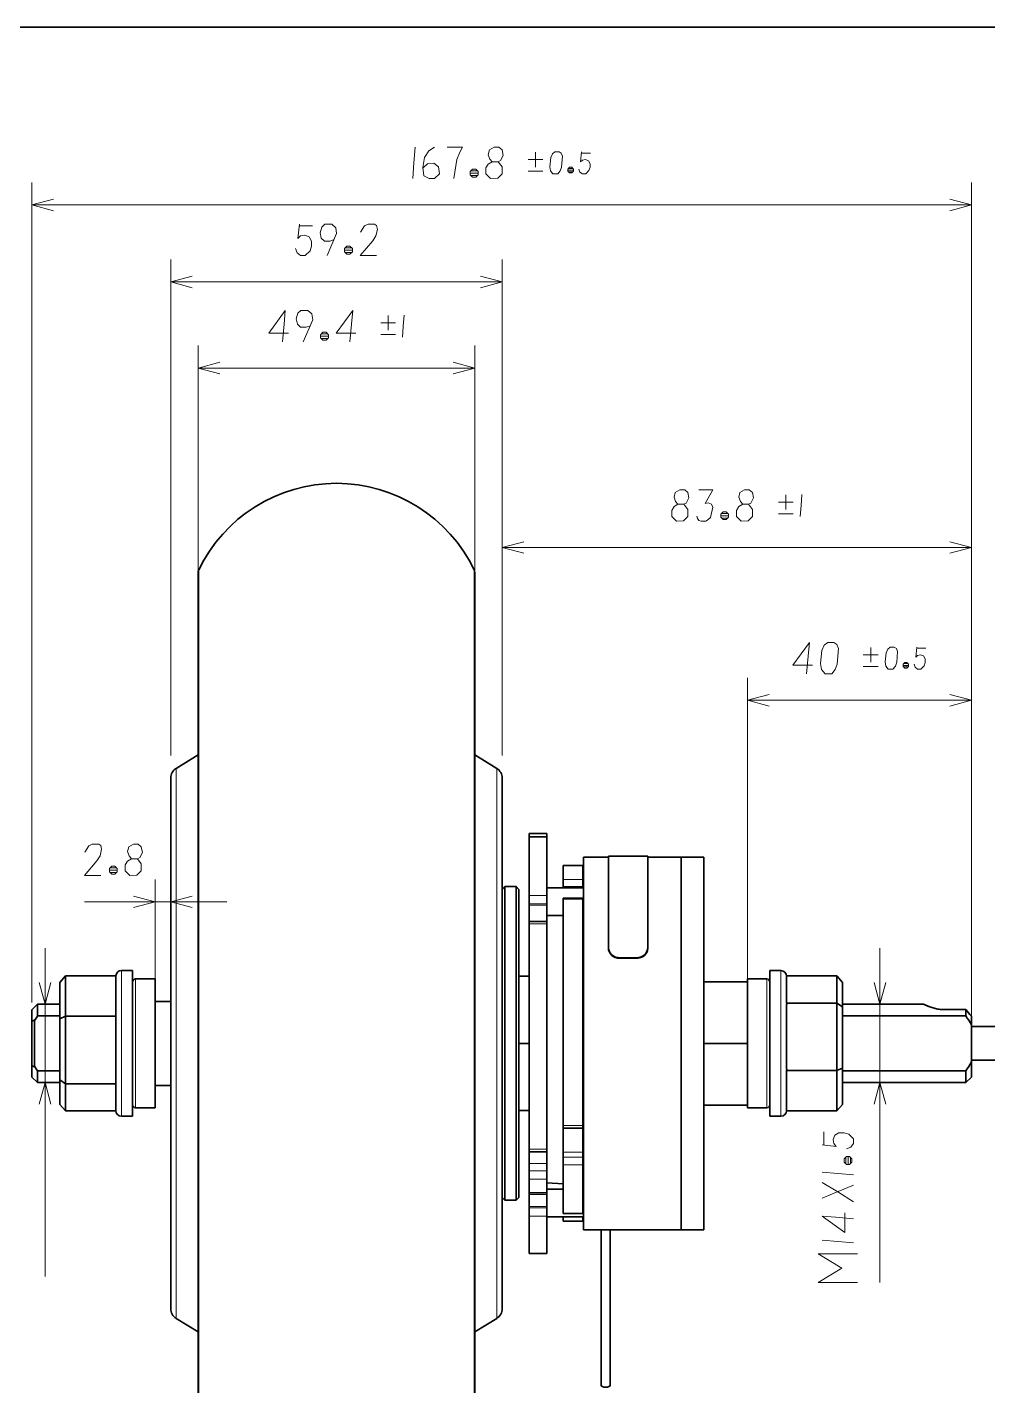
# Model space of a CAD drawing. Extents: x 1 to 297, y 1 to 210.
# Drawn here: x 117.8 to 203.6, y 88.2 to 209.5 of the extents above; entities that cross this region are included whole.
import ezdxf

# ---------------------------------------------------------------- set-up
doc = ezdxf.new("R2010")
doc.units = 0

msp = doc.modelspace()

# ---------------------------------------------------------------- linework, layer by layer
at = {"color": 7, "lineweight": 35}
for p, q in [((296.69, 209.53), (0.62, 209.53)), ((133.09, 77.1), (133.09, 155.71)), ((157.79, 77.1), (157.79, 155.71)), ((130.64, 142.5), (130.64, 98.02)), ((160.24, 142.5), (160.24, 98.02)), ((176.24, 102.18), (176.24, 135.43)), ((178.24, 102.18), (178.24, 135.43)), ((167.49, 102.18), (167.49, 133.84)), ((176.24, 111.72), (176.24, 133.84)), ((162.65, 109.37), (162.65, 129.49)), ((164.23, 109.37), (164.23, 129.49))]:
    msp.add_line(p, q, dxfattribs=at)
at = {"color": 7, "lineweight": 13}
for p, q in [((118.24, 122.46), (118.24, 195.66)), ((202.14, 122.5), (202.14, 195.66)), ((118.24, 193.66), (202.14, 193.66)), ((130.64, 144.5), (130.64, 188.79)), ((160.24, 144.5), (160.24, 188.79)), ((130.64, 186.79), (160.24, 186.79)), ((133.09, 157.9), (133.09, 181.1)), ((157.79, 157.9), (157.79, 181.1)), ((133.09, 179.1), (157.79, 179.1)), ((160.24, 144.5), (160.24, 165.08)), ((202.14, 122.5), (202.14, 165.08)), ((160.24, 163.08), (202.14, 163.08)), ((133.14, 76.89), (133.14, 155.9)), ((157.74, 76.89), (157.74, 155.9)), ((182.14, 124.56), (182.14, 151.45)), ((202.14, 120.5), (202.14, 151.45)), ((182.14, 149.45), (202.14, 149.45)), ((131.12, 143.35), (131.12, 97.27)), ((159.76, 143.35), (159.76, 97.27)), ((119.42, 98.01), (119.42, 127.31)), ((193.97, 97.45), (193.97, 127.31))]:
    msp.add_line(p, q, dxfattribs=at)
at = {"color": 7, "lineweight": 35, "ltscale": 0.128691}
for p, q in [((133.09, 160.86), (133.09, 155.71)), ((157.79, 160.86), (157.79, 155.71))]:
    msp.add_line(p, q, dxfattribs=at)
at = {"color": 7, "lineweight": 35, "ltscale": 0.407495}
msp.add_line((133.09, 160.86), (133.09, 144.56), dxfattribs=at)
at = {"color": 7, "lineweight": 13, "ltscale": 0.129354}
for p, q in [((133.14, 155.9), (133.14, 161.07)), ((157.74, 155.9), (157.74, 161.07))]:
    msp.add_line(p, q, dxfattribs=at)
at = {"color": 7, "lineweight": 35, "ltscale": 0.057821}
for p, q in [((131.12, 143.35), (133.09, 144.56)), ((131.12, 94.26), (133.09, 93.06))]:
    msp.add_line(p, q, dxfattribs=at)
at = {"color": 7, "lineweight": 35, "ltscale": 0.05782}
for p, q in [((159.76, 143.35), (157.79, 144.56)), ((159.76, 94.26), (157.79, 93.06))]:
    msp.add_line(p, q, dxfattribs=at)
at = {"color": 7, "lineweight": 13, "ltscale": 0.039375}
for p, q in [((162.65, 137.56), (164.23, 137.56)), ((162.65, 137.26), (164.23, 137.26)), ((162.65, 132.01), (164.23, 132.01)), ((164.23, 131.28), (162.65, 131.28)), ((164.23, 131.16), (162.65, 131.16)), ((162.65, 129.49), (164.23, 129.49)), ((162.65, 109.37), (164.23, 109.37)), ((164.23, 108.1), (162.65, 108.1)), ((162.65, 107.42), (164.23, 107.42)), ((162.65, 106.69), (164.23, 106.69)), ((162.65, 105.5), (164.23, 105.5)), ((164.23, 104.26), (162.65, 104.26)), ((164.23, 104.13), (162.65, 104.13)), ((162.65, 103.4), (164.23, 103.4))]:
    msp.add_line(p, q, dxfattribs=at)
at = {"color": 7, "lineweight": 35, "ltscale": 0.007306}
for p, q in [((162.65, 137.26), (162.65, 137.56)), ((164.23, 137.26), (164.23, 137.56))]:
    msp.add_line(p, q, dxfattribs=at)
at = {"color": 7, "lineweight": 35, "ltscale": 0.039375}
for p, q in [((162.65, 137.56), (164.23, 137.56)), ((162.65, 137.26), (164.23, 137.26)), ((162.65, 129.7), (164.23, 129.7)), ((162.65, 109.12), (164.23, 109.12)), ((162.65, 105.35), (164.23, 105.35)), ((162.65, 100.06), (164.23, 100.06))]:
    msp.add_line(p, q, dxfattribs=at)
at = {"color": 7, "lineweight": 35, "ltscale": 0.000200653}
for p, q in [((162.65, 137.26), (162.65, 137.26)), ((164.23, 137.26), (164.23, 137.26))]:
    msp.add_line(p, q, dxfattribs=at)
at = {"color": 7, "lineweight": 35, "ltscale": 0.131028}
for p, q in [((162.65, 132.01), (162.65, 137.26)), ((164.23, 132.01), (164.23, 137.26))]:
    msp.add_line(p, q, dxfattribs=at)
at = {"color": 7, "lineweight": 35, "ltscale": 0.030701}
for p, q in [((165.7, 133.45), (165.7, 134.68)), ((167.45, 133.45), (167.45, 134.68))]:
    msp.add_line(p, q, dxfattribs=at)
at = {"color": 7, "lineweight": 35, "ltscale": 0.04375}
for p, q in [((165.7, 134.68), (167.45, 134.68)), ((165.7, 131.77), (167.45, 131.77)), ((127.49, 124.56), (129.24, 124.56)), ((183.89, 124.56), (182.14, 124.56)), ((127.49, 113.06), (129.24, 113.06)), ((183.89, 113.06), (182.14, 113.06)), ((165.7, 111.23), (167.45, 111.23)), ((165.7, 103.63), (167.45, 103.63)), ((165.7, 102.93), (167.45, 102.93))]:
    msp.add_line(p, q, dxfattribs=at)
at = {"color": 7, "lineweight": 35, "ltscale": 0.039697}
for p, q in [((167.49, 133.84), (167.49, 135.43)), ((176.24, 133.84), (176.24, 135.43))]:
    msp.add_line(p, q, dxfattribs=at)
at = {"color": 7, "lineweight": 35, "ltscale": 0.05625}
msp.add_line((167.49, 135.43), (169.74, 135.43), dxfattribs=at)
at = {"color": 7, "lineweight": 35, "ltscale": 0.169201}
for p, q in [((169.74, 128.76), (169.74, 135.53)), ((173.24, 128.76), (173.24, 135.53))]:
    msp.add_line(p, q, dxfattribs=at)
at = {"color": 7, "lineweight": 35, "ltscale": 0.0875}
msp.add_line((169.74, 135.53), (173.24, 135.53), dxfattribs=at)
at = {"color": 7, "lineweight": 35, "ltscale": 0.075}
msp.add_line((173.24, 135.43), (176.24, 135.43), dxfattribs=at)
at = {"color": 7, "lineweight": 35, "ltscale": 0.05}
for p, q in [((178.24, 135.43), (176.24, 135.43)), ((118.74, 122.31), (120.74, 122.31)), ((199.64, 121.84), (201.64, 121.84)), ((120.74, 121.26), (118.74, 121.26)), ((120.74, 116.36), (118.74, 116.36)), ((118.74, 115.31), (120.74, 115.31)), ((178.24, 102.18), (176.24, 102.18))]:
    msp.add_line(p, q, dxfattribs=at)
at = {"color": 7, "lineweight": 13, "ltscale": 0.222203}
msp.add_line((129.24, 124.56), (129.24, 133.44), dxfattribs=at)
at = {"color": 7, "lineweight": 35, "ltscale": 0.012187}
for p, q in [((165.7, 132.97), (165.7, 133.45)), ((167.45, 132.97), (167.45, 133.45))]:
    msp.add_line(p, q, dxfattribs=at)
at = {"color": 7, "lineweight": 13, "ltscale": 0.04375}
for p, q in [((165.7, 133.45), (167.45, 133.45)), ((165.7, 132.82), (167.45, 132.82)), ((165.7, 131.68), (167.45, 131.68)), ((165.7, 111.47), (167.45, 111.47)), ((165.7, 109.11), (167.45, 109.11)), ((167.45, 108.66), (165.7, 108.66)), ((165.7, 107.98), (167.45, 107.98)), ((165.7, 103.65), (167.45, 103.65)), ((165.7, 102.97), (167.45, 102.97))]:
    msp.add_line(p, q, dxfattribs=at)
at = {"color": 7, "lineweight": 35, "ltscale": 0.008839}
for p, q in [((160.24, 132.56), (160.49, 132.81)), ((161.74, 132.56), (161.49, 132.81)), ((160.24, 105.06), (160.49, 104.81)), ((161.74, 105.06), (161.49, 104.81))]:
    msp.add_line(p, q, dxfattribs=at)
at = {"color": 7, "lineweight": 35, "ltscale": 0.35}
for p, q in [((160.49, 132.81), (160.49, 118.81)), ((161.49, 118.81), (161.49, 132.81))]:
    msp.add_line(p, q, dxfattribs=at)
at = {"color": 7, "lineweight": 35, "ltscale": 0.025}
for p, q in [((161.49, 132.81), (160.49, 132.81)), ((127.24, 125.31), (126.24, 125.31)), ((184.14, 125.31), (185.14, 125.31)), ((127.24, 112.31), (126.24, 112.31)), ((184.14, 112.31), (185.14, 112.31)), ((161.49, 104.81), (160.49, 104.81))]:
    msp.add_line(p, q, dxfattribs=at)
at = {"color": 7, "lineweight": 35, "ltscale": 0.34375}
for p, q in [((161.74, 118.81), (161.74, 132.56)), ((161.74, 105.06), (161.74, 118.81))]:
    msp.add_line(p, q, dxfattribs=at)
at = {"color": 7, "lineweight": 35, "ltscale": 0.081625}
for p, q in [((167.49, 132.7), (164.23, 132.7)), ((167.49, 103.32), (164.23, 103.32))]:
    msp.add_line(p, q, dxfattribs=at)
at = {"color": 7, "lineweight": 35, "ltscale": 0.003689}
for p, q in [((165.7, 132.82), (165.7, 132.97)), ((167.45, 132.82), (167.45, 132.97))]:
    msp.add_line(p, q, dxfattribs=at)
at = {"color": 7, "lineweight": 35, "ltscale": 0.003067}
for p, q in [((165.7, 132.82), (165.7, 132.7)), ((167.45, 132.82), (167.45, 132.7))]:
    msp.add_line(p, q, dxfattribs=at)
at = {"color": 7, "lineweight": 13, "ltscale": 0.317798}
msp.add_line((122.93, 131.44), (135.64, 131.44), dxfattribs=at)
at = {"color": 7, "lineweight": 35, "ltscale": 0.016714}
for p, q in [((162.65, 131.35), (162.65, 132.01)), ((164.23, 131.35), (164.23, 132.01))]:
    msp.add_line(p, q, dxfattribs=at)
at = {"color": 7, "lineweight": 35, "ltscale": 0.001702}
for p, q in [((162.65, 131.28), (162.65, 131.35)), ((164.23, 131.28), (164.23, 131.35))]:
    msp.add_line(p, q, dxfattribs=at)
at = {"color": 7, "lineweight": 35, "ltscale": 0.002873}
for p, q in [((162.65, 131.28), (162.65, 131.16)), ((164.23, 131.16), (164.23, 131.28))]:
    msp.add_line(p, q, dxfattribs=at)
at = {"color": 7, "lineweight": 35, "ltscale": 0.003744}
for p, q in [((162.65, 131.16), (162.65, 131.01)), ((164.23, 131.01), (164.23, 131.16))]:
    msp.add_line(p, q, dxfattribs=at)
at = {"color": 7, "lineweight": 35, "ltscale": 0.036929}
msp.add_line((162.65, 131.01), (162.65, 129.54), dxfattribs=at)
at = {"color": 7, "lineweight": 35, "ltscale": 0.032776}
msp.add_line((164.23, 129.7), (164.23, 131.01), dxfattribs=at)
at = {"color": 7, "lineweight": 35, "ltscale": 0.002126}
for p, q in [((165.7, 131.68), (165.7, 131.77)), ((167.45, 131.68), (167.45, 131.77))]:
    msp.add_line(p, q, dxfattribs=at)
at = {"color": 7, "lineweight": 35, "ltscale": 0.385629}
for p, q in [((165.7, 116.26), (165.7, 131.68)), ((167.45, 116.26), (167.45, 131.68))]:
    msp.add_line(p, q, dxfattribs=at)
at = {"color": 7, "lineweight": 35, "ltscale": 0.036875}
for p, q in [((165.7, 130.22), (164.23, 130.22)), ((165.7, 105.8), (164.23, 105.8))]:
    msp.add_line(p, q, dxfattribs=at)
at = {"color": 7, "lineweight": 35, "ltscale": 0.001855}
msp.add_line((165.7, 130.15), (165.7, 130.22), dxfattribs=at)
at = {"color": 7, "lineweight": 35, "ltscale": 0.417181}
msp.add_line((165.7, 113.46), (165.7, 130.15), dxfattribs=at)
at = {"color": 7, "lineweight": 35, "ltscale": 0.000999832}
for p, q in [((167.49, 130.22), (167.45, 130.22)), ((167.49, 105.8), (167.45, 105.8))]:
    msp.add_line(p, q, dxfattribs=at)
at = {"color": 7, "lineweight": 35, "ltscale": 0.005379}
for p, q in [((162.65, 129.49), (162.65, 129.7)), ((164.23, 129.49), (164.23, 129.7))]:
    msp.add_line(p, q, dxfattribs=at)
at = {"color": 7, "lineweight": 35, "ltscale": 0.023878}
msp.add_line((167.49, 127.85), (167.49, 128.81), dxfattribs=at)
at = {"color": 7, "lineweight": 35, "ltscale": 0.035851}
for p, q in [((169.74, 127.33), (169.74, 128.76)), ((173.24, 127.33), (173.24, 128.76))]:
    msp.add_line(p, q, dxfattribs=at)
at = {"color": 7, "lineweight": 35, "ltscale": 0.001145}
for p, q in [((169.74, 127.33), (169.74, 127.28)), ((173.24, 127.33), (173.24, 127.28))]:
    msp.add_line(p, q, dxfattribs=at)
at = {"color": 7, "lineweight": 35, "ltscale": 0.0375}
for p, q in [((170.74, 126.45), (172.24, 126.45)), ((170.74, 126.41), (172.24, 126.41))]:
    msp.add_line(p, q, dxfattribs=at)
at = {"color": 7, "lineweight": 13, "ltscale": 0.001143}
for p, q in [((170.74, 126.45), (170.74, 126.41)), ((172.24, 126.45), (172.24, 126.41))]:
    msp.add_line(p, q, dxfattribs=at)
at = {"color": 7, "lineweight": 13, "ltscale": 0.000102806}
msp.add_line((126.24, 125.31), (126.24, 125.3), dxfattribs=at)
at = {"color": 7, "lineweight": 13, "ltscale": 0.324897}
msp.add_line((126.24, 125.3), (126.24, 112.31), dxfattribs=at)
at = {"color": 7, "lineweight": 35, "ltscale": 0.325}
for p, q in [((127.24, 125.31), (127.24, 112.31)), ((184.14, 112.31), (184.14, 125.31))]:
    msp.add_line(p, q, dxfattribs=at)
at = {"color": 7, "lineweight": 13, "ltscale": 0.325}
msp.add_line((185.14, 112.31), (185.14, 125.31), dxfattribs=at)
at = {"color": 7, "lineweight": 35, "ltscale": 0.019026}
for p, q in [((121.24, 124.83), (120.74, 124.26)), ((190.14, 124.83), (190.64, 124.26)), ((121.24, 112.78), (120.74, 113.36)), ((190.14, 112.78), (190.64, 113.36))]:
    msp.add_line(p, q, dxfattribs=at)
at = {"color": 7, "lineweight": 35, "ltscale": 0.081375}
for p, q in [((120.74, 124.26), (120.74, 121)), ((190.64, 113.36), (190.64, 116.61))]:
    msp.add_line(p, q, dxfattribs=at)
at = {"color": 7, "lineweight": 35, "ltscale": 0.08994}
for p, q in [((121.24, 124.83), (121.24, 121.23)), ((190.14, 112.78), (190.14, 116.38))]:
    msp.add_line(p, q, dxfattribs=at)
at = {"color": 7, "lineweight": 35, "ltscale": 0.112597}
for p, q in [((121.24, 124.83), (125.75, 124.83)), ((190.14, 124.83), (185.64, 124.83)), ((190.14, 122.4), (185.64, 122.4)), ((121.24, 121.23), (125.75, 121.23)), ((190.14, 116.38), (185.64, 116.38)), ((121.24, 115.21), (125.75, 115.21)), ((121.24, 112.78), (125.75, 112.78)), ((190.14, 112.78), (185.64, 112.78))]:
    msp.add_line(p, q, dxfattribs=at)
at = {"color": 7, "lineweight": 35, "ltscale": 0.086191}
for p, q in [((125.74, 124.76), (125.74, 121.31)), ((185.64, 112.86), (185.64, 116.3))]:
    msp.add_line(p, q, dxfattribs=at)
at = {"color": 7, "lineweight": 13, "ltscale": 0.14375}
for p, q in [((127.49, 118.81), (127.49, 124.56)), ((183.89, 124.56), (183.89, 118.81)), ((127.49, 113.06), (127.49, 118.81))]:
    msp.add_line(p, q, dxfattribs=at)
at = {"color": 7, "lineweight": 35, "ltscale": 0.14375}
for p, q in [((129.24, 118.81), (129.24, 124.56)), ((182.14, 124.56), (182.14, 118.81)), ((129.24, 113.06), (129.24, 118.81)), ((182.14, 118.81), (182.14, 113.06))]:
    msp.add_line(p, q, dxfattribs=at)
at = {"color": 7, "lineweight": 35, "ltscale": 0.02275}
for p, q in [((162.65, 124.81), (161.74, 124.81)), ((162.65, 118.81), (161.74, 118.81)), ((162.65, 112.81), (161.74, 112.81))]:
    msp.add_line(p, q, dxfattribs=at)
at = {"color": 7, "lineweight": 35, "ltscale": 0.0975}
for p, q in [((178.24, 124.31), (182.14, 124.31)), ((178.24, 118.81), (182.14, 118.81)), ((178.24, 113.31), (182.14, 113.31))]:
    msp.add_line(p, q, dxfattribs=at)
at = {"color": 7, "lineweight": 35, "ltscale": 0.1375}
for p, q in [((178.24, 124.31), (178.24, 118.81)), ((182.14, 124.31), (182.14, 118.81)), ((184.14, 124.31), (184.14, 118.81)), ((178.24, 118.81), (178.24, 113.31)), ((182.14, 118.81), (182.14, 113.31))]:
    msp.add_line(p, q, dxfattribs=at)
at = {"color": 7, "lineweight": 35, "ltscale": 0.058795}
for p, q in [((185.64, 122.45), (185.64, 124.81)), ((125.74, 115.16), (125.74, 112.81))]:
    msp.add_line(p, q, dxfattribs=at)
at = {"color": 7, "lineweight": 35, "ltscale": 0.060669}
for p, q in [((190.14, 122.4), (190.14, 124.83)), ((121.24, 115.21), (121.24, 112.78))]:
    msp.add_line(p, q, dxfattribs=at)
at = {"color": 7, "lineweight": 35, "ltscale": 0.054891}
for p, q in [((190.64, 122.06), (190.64, 124.26)), ((120.74, 115.55), (120.74, 113.36))]:
    msp.add_line(p, q, dxfattribs=at)
at = {"color": 7, "lineweight": 35, "ltscale": 0.035}
for p, q in [((129.24, 122.56), (130.64, 122.56)), ((129.24, 115.06), (130.64, 115.06))]:
    msp.add_line(p, q, dxfattribs=at)
at = {"color": 7, "lineweight": 35, "ltscale": 0.017678}
for p, q in [((118.24, 121.81), (118.74, 122.31)), ((118.24, 115.81), (118.74, 115.31)), ((202.14, 115.81), (201.64, 115.31))]:
    msp.add_line(p, q, dxfattribs=at)
at = {"color": 7, "lineweight": 35, "ltscale": 0.009181}
msp.add_line((118.24, 121.44), (118.24, 121.81), dxfattribs=at)
at = {"color": 7, "lineweight": 35, "ltscale": 0.016211}
msp.add_line((118.24, 120.79), (118.24, 121.44), dxfattribs=at)
at = {"color": 7, "lineweight": 35, "ltscale": 0.010711}
msp.add_line((118.74, 121.88), (118.74, 122.31), dxfattribs=at)
at = {"color": 7, "lineweight": 35, "ltscale": 0.015551}
msp.add_line((118.74, 121.26), (118.74, 121.88), dxfattribs=at)
at = {"color": 7, "lineweight": 35, "ltscale": 0.001}
for p, q in [((167.45, 122.46), (167.49, 122.46)), ((167.45, 115.16), (167.49, 115.16))]:
    msp.add_line(p, q, dxfattribs=at)
at = {"color": 7, "lineweight": 35, "ltscale": 0.144331}
for p, q in [((185.64, 116.51), (185.64, 122.28)), ((125.74, 121.11), (125.74, 115.33))]:
    msp.add_line(p, q, dxfattribs=at)
at = {"color": 7, "lineweight": 35, "ltscale": 0.015153}
for p, q in [((190.14, 122.4), (190.64, 122.06)), ((121.24, 115.21), (120.74, 115.55))]:
    msp.add_line(p, q, dxfattribs=at)
at = {"color": 7, "lineweight": 35, "ltscale": 0.150609}
for p, q in [((190.14, 116.38), (190.14, 122.4)), ((121.24, 121.23), (121.24, 115.21))]:
    msp.add_line(p, q, dxfattribs=at)
at = {"color": 7, "lineweight": 35, "ltscale": 0.18125}
msp.add_line((190.64, 122.31), (197.89, 122.31), dxfattribs=at)
at = {"color": 7, "lineweight": 35, "ltscale": 0.136266}
for p, q in [((190.64, 116.61), (190.64, 122.06)), ((120.74, 121), (120.74, 115.55))]:
    msp.add_line(p, q, dxfattribs=at)
at = {"color": 7, "lineweight": 35, "ltscale": 0.01454}
msp.add_line((201.64, 121.26), (201.64, 121.84), dxfattribs=at)
at = {"color": 7, "lineweight": 35, "ltscale": 0.006663}
for p, q in [((118.24, 120.79), (118.49, 120.88)), ((118.24, 116.82), (118.49, 116.73))]:
    msp.add_line(p, q, dxfattribs=at)
at = {"color": 7, "lineweight": 35, "ltscale": 0.099216}
msp.add_line((118.24, 116.82), (118.24, 120.79), dxfattribs=at)
at = {"color": 7, "lineweight": 35, "ltscale": 0.103833}
msp.add_line((118.49, 116.73), (118.49, 120.88), dxfattribs=at)
at = {"color": 7, "lineweight": 35, "ltscale": 0.013771}
for p, q in [((121.24, 121.23), (120.74, 121)), ((190.14, 116.38), (190.64, 116.61))]:
    msp.add_line(p, q, dxfattribs=at)
at = {"color": 7, "lineweight": 35, "ltscale": 0.275}
for p, q in [((190.64, 121.26), (201.64, 121.26)), ((190.64, 116.36), (201.64, 116.36)), ((190.64, 115.31), (201.64, 115.31))]:
    msp.add_line(p, q, dxfattribs=at)
at = {"color": 7, "lineweight": 35, "ltscale": 0.01946}
msp.add_line((202.14, 120.46), (202.14, 121.24), dxfattribs=at)
at = {"color": 7, "lineweight": 35, "ltscale": 0.082915}
msp.add_line((202.14, 120.46), (202.14, 117.15), dxfattribs=at)
at = {"color": 7, "lineweight": 35, "ltscale": 0.388131}
for p, q in [((217.67, 120.31), (202.14, 120.31)), ((217.67, 117.31), (202.14, 117.31))]:
    msp.add_line(p, q, dxfattribs=at)
at = {"color": 7, "lineweight": 35, "ltscale": 0.008259}
for p, q in [((160.49, 118.81), (160.49, 118.48)), ((161.49, 118.48), (161.49, 118.81))]:
    msp.add_line(p, q, dxfattribs=at)
at = {"color": 7, "lineweight": 35, "ltscale": 0.341741}
for p, q in [((160.49, 118.48), (160.49, 104.81)), ((161.49, 104.81), (161.49, 118.48))]:
    msp.add_line(p, q, dxfattribs=at)
at = {"color": 7, "lineweight": 13, "ltscale": 0.054342}
msp.add_line((183.89, 118.81), (183.89, 116.63), dxfattribs=at)
at = {"color": 7, "lineweight": 35, "ltscale": 0.051979}
msp.add_line((184.14, 118.81), (184.14, 116.73), dxfattribs=at)
at = {"color": 7, "lineweight": 35, "ltscale": 0.025392}
msp.add_line((118.24, 115.81), (118.24, 116.82), dxfattribs=at)
at = {"color": 7, "lineweight": 13, "ltscale": 0.089408}
msp.add_line((183.89, 116.63), (183.89, 113.06), dxfattribs=at)
at = {"color": 7, "lineweight": 35, "ltscale": 0.085521}
msp.add_line((184.14, 116.73), (184.14, 113.31), dxfattribs=at)
at = {"color": 7, "lineweight": 35, "ltscale": 0.033542}
msp.add_line((202.14, 115.81), (202.14, 117.15), dxfattribs=at)
at = {"color": 7, "lineweight": 35, "ltscale": 0.026263}
for p, q in [((118.74, 115.31), (118.74, 116.36)), ((201.64, 115.31), (201.64, 116.36))]:
    msp.add_line(p, q, dxfattribs=at)
at = {"color": 7, "lineweight": 35, "ltscale": 0.119582}
for p, q in [((165.7, 111.47), (165.7, 116.26)), ((167.45, 111.47), (167.45, 116.26))]:
    msp.add_line(p, q, dxfattribs=at)
at = {"color": 7, "lineweight": 35, "ltscale": 0.143375}
msp.add_line((167.49, 108.81), (167.49, 114.54), dxfattribs=at)
at = {"color": 7, "lineweight": 35, "ltscale": 0.179756}
msp.add_line((165.7, 106.27), (165.7, 113.46), dxfattribs=at)
at = {"color": 7, "lineweight": 35, "ltscale": 0.238361}
msp.add_line((176.24, 102.18), (176.24, 111.72), dxfattribs=at)
at = {"color": 7, "lineweight": 35, "ltscale": 0.006053}
for p, q in [((165.7, 111.23), (165.7, 111.47)), ((167.45, 111.23), (167.45, 111.47))]:
    msp.add_line(p, q, dxfattribs=at)
at = {"color": 7, "lineweight": 35, "ltscale": 0.018621}
msp.add_line((165.7, 110.7), (165.7, 111.44), dxfattribs=at)
at = {"color": 7, "lineweight": 35, "ltscale": 0.039705}
for p, q in [((165.7, 109.11), (165.7, 110.7)), ((167.45, 109.11), (167.45, 110.7))]:
    msp.add_line(p, q, dxfattribs=at)
at = {"color": 7, "lineweight": 35, "ltscale": 0.013266}
msp.add_line((167.45, 110.7), (167.45, 111.23), dxfattribs=at)
at = {"color": 7, "lineweight": 35, "ltscale": 0.001617}
for p, q in [((162.65, 109.31), (162.65, 109.37)), ((164.23, 109.31), (164.23, 109.37))]:
    msp.add_line(p, q, dxfattribs=at)
at = {"color": 7, "lineweight": 35, "ltscale": 0.004592}
for p, q in [((162.65, 109.12), (162.65, 109.31)), ((164.23, 109.12), (164.23, 109.31))]:
    msp.add_line(p, q, dxfattribs=at)
at = {"color": 7, "lineweight": 35, "ltscale": 0.029922}
msp.add_line((162.65, 108.1), (162.65, 109.29), dxfattribs=at)
at = {"color": 7, "lineweight": 35, "ltscale": 0.01702}
for p, q in [((162.65, 107.42), (162.65, 108.1)), ((164.23, 108.1), (164.23, 107.42))]:
    msp.add_line(p, q, dxfattribs=at)
at = {"color": 7, "lineweight": 35, "ltscale": 0.025606}
msp.add_line((164.23, 108.1), (164.23, 109.12), dxfattribs=at)
at = {"color": 7, "lineweight": 35, "ltscale": 0.011322}
for p, q in [((165.7, 108.66), (165.7, 109.11)), ((167.45, 108.66), (167.45, 109.11))]:
    msp.add_line(p, q, dxfattribs=at)
at = {"color": 7, "lineweight": 35, "ltscale": 0.010995}
for p, q in [((165.7, 108.22), (165.7, 108.66)), ((167.45, 108.22), (167.45, 108.66))]:
    msp.add_line(p, q, dxfattribs=at)
at = {"color": 7, "lineweight": 35, "ltscale": 0.005861}
for p, q in [((165.7, 107.98), (165.7, 108.22)), ((167.45, 107.98), (167.45, 108.22))]:
    msp.add_line(p, q, dxfattribs=at)
at = {"color": 7, "lineweight": 35, "ltscale": 0.108339}
for p, q in [((165.7, 103.65), (165.7, 107.98)), ((167.45, 103.65), (167.45, 107.98))]:
    msp.add_line(p, q, dxfattribs=at)
at = {"color": 7, "lineweight": 35, "ltscale": 0.018117}
for p, q in [((162.65, 106.69), (162.65, 107.42)), ((164.23, 106.69), (164.23, 107.42))]:
    msp.add_line(p, q, dxfattribs=at)
at = {"color": 7, "lineweight": 35, "ltscale": 0.000172615}
for p, q in [((162.65, 106.69), (162.65, 106.69)), ((164.23, 106.69), (164.23, 106.69))]:
    msp.add_line(p, q, dxfattribs=at)
at = {"color": 7, "lineweight": 35, "ltscale": 0.029675}
for p, q in [((162.65, 105.5), (162.65, 106.69)), ((164.23, 105.5), (164.23, 106.69))]:
    msp.add_line(p, q, dxfattribs=at)
at = {"color": 7, "lineweight": 35, "ltscale": 0.036965}
msp.add_line((164.23, 106.37), (165.7, 106.27), dxfattribs=at)
at = {"color": 7, "lineweight": 35, "ltscale": 0.026041}
msp.add_line((167.49, 105.8), (167.49, 104.76), dxfattribs=at)
at = {"color": 7, "lineweight": 35, "ltscale": 0.003628}
for p, q in [((162.65, 105.35), (162.65, 105.5)), ((164.23, 105.35), (164.23, 105.5))]:
    msp.add_line(p, q, dxfattribs=at)
at = {"color": 7, "lineweight": 35, "ltscale": 0.027213}
msp.add_line((162.65, 105.35), (162.65, 104.26), dxfattribs=at)
at = {"color": 7, "lineweight": 35, "ltscale": 0.027212}
msp.add_line((164.23, 104.26), (164.23, 105.35), dxfattribs=at)
at = {"color": 7, "lineweight": 35, "ltscale": 0.035444}
msp.add_line((167.49, 104.76), (167.49, 103.34), dxfattribs=at)
at = {"color": 7, "lineweight": 35, "ltscale": 0.003454}
for p, q in [((162.65, 104.26), (162.65, 104.13)), ((164.23, 104.13), (164.23, 104.26))]:
    msp.add_line(p, q, dxfattribs=at)
at = {"color": 7, "lineweight": 35, "ltscale": 0.015902}
for p, q in [((162.65, 103.49), (162.65, 104.13)), ((164.23, 103.49), (164.23, 104.13))]:
    msp.add_line(p, q, dxfattribs=at)
at = {"color": 7, "lineweight": 35, "ltscale": 0.002366}
for p, q in [((162.65, 103.4), (162.65, 103.49)), ((164.23, 103.4), (164.23, 103.49))]:
    msp.add_line(p, q, dxfattribs=at)
at = {"color": 7, "lineweight": 35, "ltscale": 0.083485}
for p, q in [((162.65, 100.06), (162.65, 103.4)), ((164.23, 100.06), (164.23, 103.4))]:
    msp.add_line(p, q, dxfattribs=at)
at = {"color": 7, "lineweight": 35, "ltscale": 0.000509834}
for p, q in [((165.7, 103.63), (165.7, 103.65)), ((167.45, 103.63), (167.45, 103.65))]:
    msp.add_line(p, q, dxfattribs=at)
at = {"color": 7, "lineweight": 35, "ltscale": 0.008742}
for p, q in [((165.7, 102.97), (165.7, 103.32)), ((167.45, 102.97), (167.45, 103.32))]:
    msp.add_line(p, q, dxfattribs=at)
at = {"color": 7, "lineweight": 35, "ltscale": 0.000390053}
msp.add_line((167.49, 103.34), (167.49, 103.32), dxfattribs=at)
at = {"color": 7, "lineweight": 35, "ltscale": 0.001062}
for p, q in [((165.7, 102.93), (165.7, 102.97)), ((167.45, 102.93), (167.45, 102.97))]:
    msp.add_line(p, q, dxfattribs=at)
at = {"color": 7, "lineweight": 35, "ltscale": 0.21875}
msp.add_line((167.49, 102.18), (176.24, 102.18), dxfattribs=at)
at = {"color": 7, "lineweight": 35, "ltscale": 0.336552}
msp.add_line((169.09, 88.72), (169.09, 102.18), dxfattribs=at)
at = {"color": 7, "lineweight": 35, "ltscale": 0.347215}
for p, q in [((169.09, 88.29), (169.09, 102.18)), ((169.89, 88.29), (169.89, 102.18))]:
    msp.add_line(p, q, dxfattribs=at)
at = {"color": 7, "lineweight": 35, "ltscale": 0.072501}
for p, q in [((130.64, 98.02), (130.64, 95.12)), ((160.24, 98.02), (160.24, 95.12))]:
    msp.add_line(p, q, dxfattribs=at)
at = {"color": 7, "lineweight": 13, "ltscale": 0.075111}
for p, q in [((131.12, 97.27), (131.12, 94.26)), ((159.76, 97.27), (159.76, 94.26))]:
    msp.add_line(p, q, dxfattribs=at)
at = {"color": 7, "lineweight": 35, "ltscale": 0.278804}
msp.add_line((133.09, 93.06), (133.09, 81.9), dxfattribs=at)
at = {"color": 7, "lineweight": 13}
for points in [[(152.46, 198.81), (152.35, 197.41), (152.25, 196.01)], [(154.21, 198.81), (153.68, 198.5), (153.3, 197.9), (153.16, 196.99), (153.26, 196.26), (153.72, 196.01), (154.21, 196.01), (154.63, 196.43), (154.56, 197.06), (154.14, 197.38), (153.58, 197.34), (153.19, 196.96)], [(155.92, 196.01), (156.2, 197.73), (156.45, 198.36), (156.69, 198.81), (155.33, 198.81)], [(159.88, 197.52), (160.09, 197.62), (160.33, 198.08), (160.23, 198.57), (159.95, 198.81), (159.53, 198.81), (159.11, 198.57), (159, 198.15), (159.14, 197.76), (159.35, 197.52)], [(162.55, 197.71), (163.88, 197.71)], [(163.21, 198.37), (163.21, 197.04)], [(167.09, 196.87), (167.18, 196.6), (167.4, 196.43), (167.7, 196.43), (167.99, 196.73), (168.09, 197.02), (168.09, 197.34), (167.94, 197.61), (167.67, 197.71), (167.4, 197.66), (167.23, 197.51), (167.33, 198.39)], [(167.33, 198.29), (168.14, 198.29)], [(158.09, 196.5), (157.39, 196.5)], [(157.46, 196.71), (158.02, 196.71)], [(162.55, 196.68), (163.88, 196.68)], [(166.6, 196.78), (166.11, 196.78)], [(166.15, 196.92), (166.55, 196.92)], [(166.15, 196.63), (166.55, 196.63)], [(157.46, 196.29), (158.02, 196.29)], [(120.17, 194.18), (118.24, 193.66), (120.17, 193.14)], [(200.21, 193.14), (202.14, 193.66), (200.21, 194.18)], [(141.78, 189.77), (141.92, 189.38), (142.24, 189.14), (142.66, 189.14), (143.08, 189.56), (143.22, 189.98), (143.22, 190.43), (143.01, 190.82), (142.62, 190.96), (142.24, 190.89), (141.99, 190.68), (142.13, 191.94)], [(142.13, 191.8), (143.29, 191.8)], [(145.25, 190.57), (144.86, 190.43), (144.37, 190.43), (144.09, 190.71), (143.99, 191.17), (144.13, 191.69), (144.41, 191.94), (145.04, 191.94), (145.39, 191.62), (145.46, 191.1), (144.62, 189.14)], [(149.03, 189.14), (147.56, 189.14), (148.68, 190.47), (148.96, 190.89), (149.1, 191.48), (149.03, 191.83), (148.85, 191.94), (148.26, 191.94), (147.94, 191.8), (147.59, 191.24)], [(146.86, 189.63), (146.16, 189.63)], [(146.23, 189.84), (146.79, 189.84)], [(146.23, 189.42), (146.79, 189.42)], [(132.57, 187.3), (130.64, 186.79), (132.57, 186.27)], [(158.31, 186.27), (160.24, 186.79), (158.31, 187.3)], [(140.63, 181.45), (140.77, 183.02), (140.87, 184.25), (139.4, 182.22), (141.15, 182.22)], [(143.11, 182.88), (142.73, 182.74), (142.24, 182.74), (141.96, 183.02), (141.85, 183.48), (141.99, 184), (142.27, 184.25), (142.9, 184.25), (143.25, 183.93), (143.32, 183.41), (142.48, 181.45)], [(146.65, 181.45), (146.79, 183.02), (146.89, 184.25), (145.42, 182.22), (147.17, 182.22)], [(150.06, 183.8), (150.06, 182.48)], [(151.48, 183.83), (151.41, 182.85), (151.33, 181.87)], [(144.72, 181.94), (144.02, 181.94)], [(144.09, 182.15), (144.65, 182.15)], [(149.4, 183.14), (150.72, 183.14)], [(149.4, 182.11), (150.72, 182.11)], [(144.09, 181.73), (144.65, 181.73)], [(135.02, 179.62), (133.09, 179.1), (135.02, 178.58)], [(155.86, 178.58), (157.79, 179.1), (155.86, 179.62)], [(176.47, 166.94), (176.68, 167.04), (176.92, 167.5), (176.82, 167.99), (176.54, 168.23), (176.12, 168.23), (175.7, 167.99), (175.59, 167.57), (175.73, 167.18), (175.94, 166.94)], [(177.62, 165.89), (177.69, 165.68), (177.8, 165.5), (178.01, 165.43), (178.43, 165.43), (178.6, 165.54), (178.85, 165.75), (179.06, 166.69), (178.92, 166.94), (178.64, 167.08), (178.36, 167.01), (179.06, 168.23), (177.8, 168.23)], [(182.24, 166.94), (182.45, 167.04), (182.7, 167.5), (182.59, 167.99), (182.31, 168.23), (181.89, 168.23), (181.47, 167.99), (181.37, 167.57), (181.51, 167.18), (181.72, 166.94)], [(185.58, 167.79), (185.58, 166.46)], [(187, 167.81), (186.93, 166.83), (186.86, 165.85)], [(184.92, 167.12), (186.24, 167.12)], [(180.46, 165.92), (179.76, 165.92)], [(179.83, 166.13), (180.39, 166.13)], [(179.83, 165.71), (180.39, 165.71)], [(184.92, 166.1), (186.24, 166.1)], [(162.17, 163.6), (160.24, 163.08), (162.17, 162.56)], [(200.21, 162.56), (202.14, 163.08), (200.21, 163.6)], [(187.43, 151.8), (187.57, 153.37), (187.68, 154.6), (186.21, 152.57), (187.96, 152.57)], [(193.15, 154.16), (193.15, 152.83)], [(197.02, 152.66), (197.12, 152.39), (197.34, 152.22), (197.64, 152.22), (197.93, 152.51), (198.03, 152.81), (198.03, 153.13), (197.88, 153.4), (197.61, 153.49), (197.34, 153.44), (197.17, 153.3), (197.27, 154.18)], [(197.27, 154.08), (198.08, 154.08)], [(192.49, 153.49), (193.81, 153.49)], [(192.49, 152.46), (193.81, 152.46)], [(196.53, 152.56), (196.04, 152.56)], [(196.09, 152.71), (196.48, 152.71)], [(196.09, 152.42), (196.48, 152.42)], [(184.07, 149.97), (182.14, 149.45), (184.07, 148.93)], [(200.21, 148.93), (202.14, 149.45), (200.21, 149.97)], [(124.4, 133.79), (122.93, 133.79), (124.05, 135.12), (124.33, 135.54), (124.47, 136.14), (124.4, 136.49), (124.23, 136.59), (123.63, 136.59), (123.32, 136.45), (122.97, 135.89)], [(127.66, 135.3), (127.87, 135.4), (128.11, 135.86), (128.01, 136.35), (127.73, 136.59), (127.31, 136.59), (126.89, 136.35), (126.78, 135.93), (126.92, 135.54), (127.13, 135.3)], [(125.87, 134.28), (125.17, 134.28)], [(125.24, 134.49), (125.8, 134.49)], [(125.24, 134.07), (125.8, 134.07)], [(127.31, 130.93), (129.24, 131.44), (127.31, 131.96)], [(132.57, 131.96), (130.64, 131.44), (132.57, 130.93)], [(118.9, 124.24), (119.42, 122.31), (119.94, 124.24)], [(193.45, 124.24), (193.97, 122.31), (194.49, 124.24)], [(119.94, 113.37), (119.42, 115.31), (118.9, 113.37)], [(194.49, 113.37), (193.97, 115.31), (193.45, 113.37)], [(190.99, 109.4), (191.37, 109.54), (191.62, 109.86), (191.62, 110.28), (191.2, 110.7), (190.78, 110.84), (190.32, 110.84), (189.94, 110.63), (189.8, 110.24), (189.87, 109.86), (190.08, 109.61), (188.82, 109.75)], [(188.96, 109.75), (188.96, 110.91)], [(190.92, 108.07), (190.92, 108.63)], [(191.13, 108.7), (191.13, 108)], [(191.34, 108.07), (191.34, 108.63)], [(188.82, 107.3), (190.22, 107.2), (191.62, 107.09)], [(191.62, 104.68), (190.22, 105.55), (188.82, 106.39)], [(188.82, 104.99), (190.25, 105.59), (191.62, 106.15)], [(191.62, 103.15), (190.04, 103.29), (188.82, 103.4), (190.85, 101.93), (190.85, 103.68)], [(188.82, 101.23), (190.22, 101.12), (191.62, 101.02)], [(191.97, 97.45), (188.47, 97.45), (190.57, 98.73), (188.47, 100.02), (191.97, 100.02)]]:
    msp.add_lwpolyline(points, dxfattribs=at)
for points in [[(165.2, 196.43), (165.42, 196.7), (165.54, 197.04), (165.62, 198.02), (165.52, 198.27), (165.32, 198.39), (164.95, 198.39), (164.73, 198.22), (164.59, 197.9), (164.49, 197.07), (164.56, 196.7), (164.78, 196.43)], [(157.6, 196.15), (157.88, 196.15), (158.09, 196.36), (158.09, 196.64), (157.88, 196.85), (157.6, 196.85), (157.39, 196.64), (157.39, 196.36)], [(159.21, 196.01), (159.84, 196.05), (160.23, 196.43), (160.23, 197.06), (159.88, 197.52), (159.35, 197.52), (159, 197.31), (158.79, 196.96), (158.79, 196.43)], [(166.25, 196.53), (166.45, 196.53), (166.6, 196.68), (166.6, 196.87), (166.45, 197.02), (166.25, 197.02), (166.11, 196.87), (166.11, 196.68)], [(146.37, 189.28), (146.65, 189.28), (146.86, 189.49), (146.86, 189.77), (146.65, 189.98), (146.37, 189.98), (146.16, 189.77), (146.16, 189.49)], [(144.23, 181.59), (144.51, 181.59), (144.72, 181.8), (144.72, 182.08), (144.51, 182.29), (144.23, 182.29), (144.02, 182.08), (144.02, 181.8)], [(175.8, 165.43), (176.43, 165.47), (176.82, 165.85), (176.82, 166.48), (176.47, 166.94), (175.94, 166.94), (175.59, 166.73), (175.38, 166.38), (175.38, 165.85)], [(179.97, 165.57), (180.25, 165.57), (180.46, 165.78), (180.46, 166.06), (180.25, 166.27), (179.97, 166.27), (179.76, 166.06), (179.76, 165.78)], [(181.58, 165.43), (182.21, 165.47), (182.59, 165.85), (182.59, 166.48), (182.24, 166.94), (181.72, 166.94), (181.37, 166.73), (181.16, 166.38), (181.16, 165.85)], [(189.67, 151.8), (189.99, 152.18), (190.16, 152.67), (190.27, 154.07), (190.13, 154.42), (189.85, 154.6), (189.32, 154.6), (189.01, 154.35), (188.8, 153.9), (188.66, 152.71), (188.76, 152.18), (189.08, 151.8)], [(195.14, 152.22), (195.36, 152.49), (195.48, 152.83), (195.55, 153.81), (195.45, 154.06), (195.26, 154.18), (194.89, 154.18), (194.67, 154.01), (194.52, 153.69), (194.43, 152.86), (194.5, 152.49), (194.72, 152.22)], [(196.19, 152.32), (196.39, 152.32), (196.53, 152.46), (196.53, 152.66), (196.39, 152.81), (196.19, 152.81), (196.04, 152.66), (196.04, 152.46)], [(125.38, 133.93), (125.66, 133.93), (125.87, 134.14), (125.87, 134.42), (125.66, 134.63), (125.38, 134.63), (125.17, 134.42), (125.17, 134.14)], [(126.99, 133.79), (127.62, 133.83), (128.01, 134.21), (128.01, 134.84), (127.66, 135.3), (127.13, 135.3), (126.78, 135.09), (126.57, 134.74), (126.57, 134.21)], [(191.48, 108.21), (191.48, 108.49), (191.27, 108.7), (190.99, 108.7), (190.78, 108.49), (190.78, 108.21), (190.99, 108), (191.27, 108)]]:
    msp.add_lwpolyline(points, close=True, dxfattribs=at)
at = {"color": 7, "lineweight": 35}
for points in [[(169.74, 127.33), (169.76, 127.15), (169.83, 126.97), (169.93, 126.82), (170.04, 126.71), (170.15, 126.62), (170.36, 126.52), (170.59, 126.47), (170.74, 126.45)], [(170.74, 126.41), (170.53, 126.43), (170.33, 126.49), (170.15, 126.58), (170.03, 126.67), (169.93, 126.78), (169.82, 126.96), (169.75, 127.15), (169.74, 127.28)], [(172.24, 126.45), (172.45, 126.47), (172.65, 126.53), (172.83, 126.63), (172.95, 126.72), (173.05, 126.82), (173.17, 127), (173.23, 127.2), (173.24, 127.33)], [(173.24, 127.28), (173.22, 127.1), (173.15, 126.93), (173.05, 126.77), (172.95, 126.67), (172.83, 126.58), (172.62, 126.48), (172.4, 126.42), (172.24, 126.41)], [(199.37, 121.85), (198.92, 121.92), (198.51, 122.04), (198.26, 122.14), (197.94, 122.28), (197.89, 122.31), (197.89, 122.31), (197.92, 122.29), (198.01, 122.25), (198.33, 122.11), (198.53, 122.04), (198.82, 121.95), (199.15, 121.88)]]:
    msp.add_lwpolyline(points, dxfattribs=at)
for centre, radius, start, end in [((145.44, 155.16), 13.65, 90, 154.316), ((145.44, 155.16), 13.65, 25.684, 90), ((133.59, 160.86), 0.5, 154.316, 180), ((157.29, 160.86), 0.5, 0, 25.684), ((131.64, 142.5), 1, 121.4768, 180), ((159.24, 142.5), 1, 0, 58.5232), ((126.24, 124.81), 0.5, 90, 177.206), ((185.14, 124.81), 0.5, 0, 90), ((126.46, 124.76), 0.714, 174.0296, 180.0567), ((127.49, 124.31), 0.25, 90, 180), ((183.89, 124.31), 0.25, 360, 90), ((126.46, 121.31), 0.714, 179.9434, 185.9707), ((185.32, 122.45), 0.327, 351.1671, 0.0714), ((183.65, 122.28), 2, 359.9634, 3.5695), ((199.65, 124.94), 3.1, 260.7305, 269.9458), ((182.97, 105.62), 24.73, 39.1805, 40.9803), ((127.5, 115.11), 10.69, 144.947, 147.3525), ((127.74, 121.11), 2, 176.4305, 180.0367), ((194.37, 116.1), 8.92, 29.324, 35.3401), ((127.5, 122.5), 10.69, 212.6475, 215.053), ((183.65, 116.5), 2, 356.4305, 0.0367), ((194.37, 121.52), 8.92, 324.6599, 330.676), ((127.74, 115.33), 2, 179.9634, 183.5695), ((184.93, 116.31), 0.714, 359.9434, 5.9707), ((126.07, 115.16), 0.327, 171.1671, 180.0714), ((126.24, 112.81), 0.5, 180, 270), ((127.49, 113.31), 0.25, 180, 270), ((183.89, 113.31), 0.25, 270, 360), ((184.93, 112.86), 0.714, 354.0296, 0.0567), ((185.14, 112.81), 0.5, 270, 357.2061), ((131.64, 95.12), 1, 180, 238.5232), ((159.24, 95.12), 1, 301.4768, 360)]:
    msp.add_arc(centre, radius, start, end, dxfattribs=at)
msp.add_ellipse((169.49, 88.29), major_axis=(0.4, 0), ratio=0.4265, start_param=3.141593, end_param=6.283185, dxfattribs=at)

doc.saveas('drawing.dxf')
